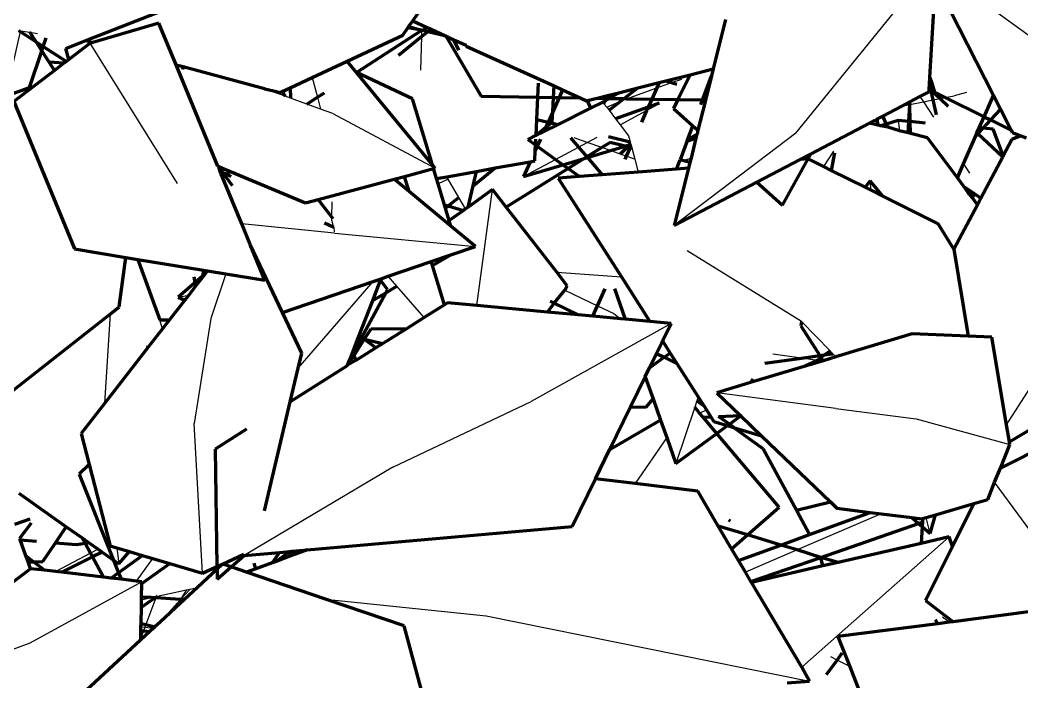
# Model space of a CAD drawing. Header units: millimetres. Extents: x 4307 to 31003, y 2809 to 20009.
# Drawn here: x 7540.7 to 7604.3, y 7961.9 to 8004 of the extents above; entities that cross this region are included whole.
import ezdxf

# ---------------------------------------------------------------- set-up
doc = ezdxf.new("R2010")
doc.units = ezdxf.units.MM
doc.layers.add('ProfileEdges', color=7, linetype='Continuous')

msp = doc.modelspace()

# ---------------------------------------------------------------- linework, layer by layer
for p, q in [((7589.948, 7996.776), (7598.849, 8007.712)), ((7598.857, 8007.254), (7607.989, 8000.629)), ((7540.723, 8003.216), (7540.124, 8000.612)), ((7540.603, 8003.294), (7540.736, 8003.273)), ((7540.736, 8003.273), (7540.723, 8003.216)), ((7540.736, 8003.273), (7541.334, 8003.181)), ((7541.334, 8003.181), (7541.806, 8003.108)), ((7566.154, 8000.761), (7566.21, 8002.902)), ((7566.21, 8002.902), (7566.221, 8003.309)), ((7550.704, 7993.578), (7545.152, 8002.483)), ((7559.261, 8000.314), (7559.588, 7999.054)), ((7581.12, 7999.643), (7582.061, 7999.978)), ((7582.061, 7999.978), (7582.711, 8000.209)), ((7556.885, 7999.353), (7556.246, 7999.585)), ((7557.543, 7999.114), (7556.885, 7999.353)), ((7557.87, 7998.994), (7557.543, 7999.114)), ((7559.588, 7999.054), (7559.784, 7998.298)), ((7578.077, 7999.179), (7577.977, 7998.981)), ((7579.203, 7998.961), (7581.12, 7999.643)), ((7597.831, 7999.094), (7598.047, 7998.761)), ((7599.436, 7999.034), (7599.995, 7999.144)), ((7600.774, 7999.357), (7599.995, 7999.144)), ((7558.902, 7998.619), (7557.87, 7998.994)), ((7559.784, 7998.298), (7558.902, 7998.619)), ((7577.697, 7998.744), (7577.793, 7998.617)), ((7577.924, 7998.876), (7577.793, 7998.617)), ((7577.793, 7998.617), (7577.948, 7998.414)), ((7577.977, 7998.981), (7577.924, 7998.876)), ((7577.948, 7998.414), (7578.873, 7998.828)), ((7577.948, 7998.414), (7578.094, 7998.222)), ((7578.873, 7998.828), (7579.046, 7998.905)), ((7579.046, 7998.905), (7579.203, 7998.961)), ((7580.481, 7998.213), (7581.207, 7998.603)), ((7596.687, 7998.493), (7597.185, 7998.591)), ((7597.185, 7998.591), (7598.047, 7998.761)), ((7598.047, 7998.761), (7598.653, 7998.88)), ((7598.047, 7998.761), (7598.678, 7997.786)), ((7598.653, 7998.88), (7599.114, 7998.97)), ((7599.114, 7998.97), (7599.436, 7999.034)), ((7560.556, 7998.017), (7559.784, 7998.298)), ((7560.556, 7998.017), (7567.062, 7994.547)), ((7578.094, 7998.222), (7578.511, 7997.674)), ((7578.792, 7997.306), (7580.481, 7998.213)), ((7578.511, 7997.674), (7578.792, 7997.306)), ((7578.792, 7997.306), (7579.33, 7996.599)), ((7595.14, 7997.381), (7594.937, 7997.574)), ((7595.278, 7997.25), (7595.14, 7997.381)), ((7596.446, 7997.571), (7596.528, 7996.928)), ((7576.708, 7996.187), (7577.343, 7996.528)), ((7579.33, 7996.599), (7579.431, 7996.22)), ((7589.948, 7996.776), (7582.23, 7990.904)), ((7574.698, 7995.107), (7576.152, 7995.888)), ((7576.708, 7996.187), (7575.885, 7996.475)), ((7576.152, 7995.888), (7576.708, 7996.187)), ((7577.632, 7995.863), (7576.708, 7996.187)), ((7578.183, 7995.67), (7577.632, 7995.863)), ((7579.431, 7996.22), (7579.46, 7996.111)), ((7579.46, 7996.111), (7579.474, 7996.057)), ((7579.474, 7996.057), (7579.49, 7995.997)), ((7579.49, 7995.997), (7579.531, 7995.845)), ((7578.803, 7995.444), (7578.183, 7995.67)), ((7579.187, 7995.318), (7578.803, 7995.444)), ((7579.721, 7995.13), (7579.187, 7995.318)), ((7579.531, 7995.845), (7579.721, 7995.13)), ((7592.334, 7995.626), (7591.704, 7994.653)), ((7572.66, 7994.012), (7574.698, 7995.107)), ((7579.721, 7995.13), (7579.942, 7994.3)), ((7582.563, 7994.978), (7582.764, 7995.035)), ((7582.764, 7995.035), (7583.297, 7995.187)), ((7600.593, 7994.827), (7600.984, 7994.224)), ((7567.893, 7993.85), (7567.803, 7994.006)), ((7567.893, 7993.85), (7567.246, 7993.549)), ((7568.561, 7992.694), (7567.893, 7993.85)), ((7594.732, 7993.145), (7594.677, 7993.756)), ((7568.983, 7991.962), (7568.561, 7992.694)), ((7569.701, 7985.823), (7570.694, 7993.193)), ((7560.501, 7991.438), (7560.515, 7992.406)), ((7560.498, 7991.208), (7560.501, 7991.438)), ((7560.661, 7990.416), (7554.782, 7991.005)), ((7560.498, 7991.208), (7560.584, 7990.822)), ((7560.633, 7990.797), (7560.654, 7990.511)), ((7560.661, 7990.416), (7569.609, 7989.583)), ((7590.303, 7984.815), (7583.053, 7989.302)), ((7553.773, 7987.846), (7552.81, 7985.012)), ((7564.63, 7987.053), (7564.08, 7987.687)), ((7574.778, 7987.94), (7578.876, 7987.646)), ((7558.366, 7981.853), (7563.113, 7987.355)), ((7566.355, 7985.063), (7564.63, 7987.053)), ((7603.327, 7978.253), (7609.282, 7987.59)), ((7550.74, 7986.366), (7551.421, 7986.495)), ((7575.279, 7986.81), (7577.365, 7985.818)), ((7577.365, 7985.818), (7578.406, 7985.323)), ((7546.097, 7979.638), (7546.445, 7985.311)), ((7578.406, 7985.323), (7578.812, 7984.988)), ((7549.748, 7984.341), (7549.578, 7984.893)), ((7552.81, 7985.012), (7551.75, 7978.344)), ((7582.044, 7984.691), (7573.16, 7979.728)), ((7592.123, 7982.945), (7590.303, 7984.815)), ((7581.46, 7983.494), (7581.52, 7983.516)), ((7590.304, 7982.489), (7588.493, 7982.743)), ((7591.168, 7982.368), (7591.547, 7982.525)), ((7591.919, 7982.713), (7592.216, 7982.849)), ((7592.216, 7982.849), (7592.123, 7982.945)), ((7592.297, 7982.765), (7592.216, 7982.849)), ((7592.488, 7982.57), (7592.297, 7982.765)), ((7589.916, 7981.793), (7591.168, 7982.368)), ((7591.168, 7982.368), (7590.304, 7982.489)), ((7591.305, 7982.349), (7591.168, 7982.368)), ((7591.613, 7982.306), (7591.305, 7982.349)), ((7583.753, 7980.027), (7583.669, 7979.777)), ((7592.48, 7979.297), (7584.931, 7980.287)), ((7564.375, 7975.577), (7573.16, 7979.728)), ((7583.532, 7979.372), (7582.328, 7975.805)), ((7583.669, 7979.777), (7583.532, 7979.372)), ((7583.842, 7979.004), (7584.28, 7979.205)), ((7592.48, 7979.297), (7597.588, 7978.639)), ((7552.3, 7968.835), (7551.75, 7978.344)), ((7597.588, 7978.639), (7603.535, 7977.008)), ((7581.753, 7977.444), (7579.751, 7974.523)), ((7564.375, 7975.577), (7554.928, 7969.959)), ((7606.232, 7969.618), (7602.569, 7974.611)), ((7595.359, 7972.611), (7590.026, 7970.31)), ((7598.477, 7971.365), (7598.222, 7972.369)), ((7590.328, 7962.876), (7599.68, 7971.136)), ((7546.854, 7970.45), (7546.971, 7969.429)), ((7545.187, 7970.096), (7542.987, 7968.94)), ((7545.672, 7970.351), (7545.187, 7970.096)), ((7590.026, 7970.31), (7586.751, 7968.897)), ((7548.099, 7968.331), (7549.146, 7969.77)), ((7548.445, 7968.29), (7541.335, 7964.386)), ((7551.5, 7967.827), (7551.967, 7967.93)), ((7548.42, 7967.154), (7549.031, 7967.287)), ((7549.326, 7967.27), (7548.689, 7965.573)), ((7549.031, 7967.287), (7549.36, 7967.359)), ((7549.406, 7967.369), (7551.281, 7967.78)), ((7550.9, 7967.167), (7551.5, 7967.827)), ((7551.281, 7967.78), (7550.9, 7967.167)), ((7551.281, 7967.78), (7551.5, 7967.827)), ((7549.594, 7965.73), (7550.9, 7967.167)), ((7550.9, 7967.167), (7550.567, 7966.632)), ((7560.1, 7967.192), (7570.298, 7966.127)), ((7570.298, 7966.127), (7590.823, 7961.985)), ((7599.676, 7965.723), (7599.268, 7966.038)), ((7548.382, 7965.443), (7548.629, 7965.413)), ((7548.629, 7965.413), (7548.542, 7965.181)), ((7548.689, 7965.573), (7548.629, 7965.413)), ((7548.629, 7965.413), (7549.18, 7965.347)), ((7548.542, 7965.181), (7548.366, 7964.713)), ((7541.335, 7964.386), (7529.417, 7960.066)), ((7592.565, 7963.319), (7592.162, 7963.525)), ((7590.31, 7962.856), (7590.328, 7962.876)), ((7593.368, 7962.909), (7592.565, 7963.319))]:
    msp.add_line(p, q)
at = {"layer": 'ProfileEdges', "lineweight": 211}
for p, q in [((7544.892, 8002.653), (7553.787, 8006.149)), ((7598.463, 8000.31), (7598.791, 8006.105)), ((7598.983, 8006.048), (7602.49, 7999.173)), ((7565.635, 8003.912), (7566.272, 8004.834)), ((7549.521, 8003.765), (7545.331, 8002.535)), ((7550.612, 8001.119), (7549.521, 8003.765)), ((7565.315, 8003.449), (7565.374, 8003.534)), ((7565.374, 8003.534), (7565.635, 8003.912)), ((7565.374, 8003.534), (7566.221, 8003.309)), ((7565.635, 8003.912), (7566.559, 8003.486)), ((7585.493, 8003.997), (7584.709, 8000.852)), ((7540.603, 8003.294), (7540.723, 8003.216)), ((7540.723, 8003.216), (7541.722, 8002.574)), ((7541.722, 8002.574), (7541.334, 8003.181)), ((7561.467, 8001.346), (7565.005, 8003)), ((7562.059, 8000.626), (7566.221, 8003.309)), ((7566.21, 8002.902), (7564.732, 8001.707)), ((7565.005, 8003), (7565.315, 8003.449)), ((7566.221, 8003.309), (7565.315, 8003.449)), ((7566.594, 8003.212), (7566.21, 8002.902)), ((7566.263, 8003.298), (7566.221, 8003.309)), ((7566.263, 8003.298), (7566.559, 8003.486)), ((7566.594, 8003.212), (7566.263, 8003.298)), ((7566.559, 8003.486), (7566.797, 8003.376)), ((7566.797, 8003.376), (7566.594, 8003.212)), ((7567.747, 8002.938), (7566.594, 8003.212)), ((7566.797, 8003.376), (7567.747, 8002.938)), ((7567.747, 8002.938), (7567.766, 8002.906)), ((7567.766, 8002.906), (7569.968, 7999.112)), ((7567.88, 8002.876), (7567.766, 8002.906)), ((7567.88, 8002.876), (7568.248, 8002.707)), ((7541.722, 8002.574), (7542.182, 8002.278)), ((7542.089, 8002), (7541.722, 8002.574)), ((7542.089, 8002), (7542.182, 8002.278)), ((7542.182, 8002.278), (7542.361, 8002.814)), ((7542.182, 8002.278), (7543.652, 8001.332)), ((7543.616, 8002.152), (7544.892, 8002.653)), ((7545.152, 8002.483), (7543.799, 8001.446)), ((7544.892, 8002.653), (7545.331, 8002.535)), ((7545.331, 8002.535), (7545.152, 8002.483)), ((7568.556, 8002.046), (7568.248, 8002.707)), ((7568.248, 8002.707), (7569.019, 8002.351)), ((7569.033, 8002.302), (7569.019, 8002.351)), ((7569.033, 8002.302), (7574.603, 7999.775)), ((7541.308, 7999.664), (7542.089, 8002)), ((7542.554, 8001.273), (7542.089, 8002)), ((7543.799, 8001.446), (7543.616, 8002.152)), ((7543.489, 8001.207), (7542.554, 8001.273)), ((7542.89, 8000.748), (7542.554, 8001.273)), ((7543.489, 8001.207), (7542.89, 8000.748)), ((7543.652, 8001.332), (7543.489, 8001.207)), ((7543.799, 8001.446), (7543.652, 8001.332)), ((7543.814, 8001.389), (7543.799, 8001.446)), ((7550.612, 8001.119), (7551.069, 8000.996)), ((7553.27, 7994.673), (7550.612, 8001.119)), ((7551.069, 8000.996), (7551.014, 8000.82)), ((7551.069, 8000.996), (7556.222, 7999.614)), ((7559.261, 8000.314), (7561.467, 8001.346)), ((7562.059, 8000.626), (7561.467, 8001.346)), ((7542.89, 8000.748), (7540.323, 7998.78)), ((7557.852, 7999.656), (7559.261, 8000.314)), ((7565.625, 7998.942), (7562.059, 8000.626)), ((7566.88, 7994.769), (7562.059, 8000.626)), ((7581.689, 8000.09), (7583.245, 8000.483)), ((7583.245, 8000.483), (7582.468, 7998.907)), ((7583.245, 8000.483), (7584.709, 8000.852)), ((7584.195, 7999.332), (7584.599, 8000.408)), ((7584.599, 8000.408), (7584.321, 7999.294)), ((7584.709, 8000.852), (7584.599, 8000.408)), ((7598.44, 7999.906), (7598.463, 8000.31)), ((7598.463, 8000.31), (7598.58, 7999.941)), ((7573.576, 7999.053), (7573.62, 7999.947)), ((7574.567, 7999.037), (7574.603, 7999.775)), ((7574.603, 7999.775), (7575.15, 7999.523)), ((7579.926, 7999.646), (7581.273, 7999.985)), ((7581.273, 7999.985), (7581.12, 7999.643)), ((7581.273, 7999.985), (7581.689, 8000.09)), ((7581.689, 8000.09), (7582.061, 7999.978)), ((7582.061, 7999.978), (7582.398, 7999.875)), ((7598.424, 7999.615), (7598.437, 7999.845)), ((7598.437, 7999.845), (7598.44, 7999.906)), ((7598.437, 7999.845), (7598.506, 7999.538)), ((7598.44, 7999.906), (7598.58, 7999.941)), ((7598.58, 7999.941), (7598.761, 7999.367)), ((7539.779, 7999.111), (7541.308, 7999.664)), ((7556.222, 7999.614), (7556.246, 7999.585)), ((7556.246, 7999.585), (7556.991, 7999.408)), ((7556.991, 7999.408), (7556.885, 7999.353)), ((7556.991, 7999.408), (7557.201, 7999.351)), ((7557.201, 7999.351), (7557.348, 7999.42)), ((7557.348, 7999.42), (7557.852, 7999.656)), ((7557.348, 7999.42), (7557.543, 7999.114)), ((7557.852, 7999.656), (7557.87, 7998.994)), ((7558.902, 7998.619), (7559.588, 7999.054)), ((7559.588, 7999.054), (7560.024, 7999.332)), ((7569.968, 7999.112), (7573.576, 7999.053)), ((7573.507, 7997.648), (7573.576, 7999.053)), ((7573.576, 7999.053), (7574.567, 7999.037)), ((7575.15, 7999.523), (7574.928, 7999.031)), ((7575.15, 7999.523), (7576.264, 7999.009)), ((7577.332, 7998.991), (7578.077, 7999.179)), ((7578.077, 7999.179), (7578.72, 7999.342)), ((7578.72, 7999.342), (7578.1, 7998.979)), ((7578.72, 7999.342), (7579.926, 7999.646)), ((7579.048, 7998.963), (7579.926, 7999.646)), ((7581.12, 7999.643), (7580.803, 7998.935)), ((7584.027, 7998.882), (7584.195, 7999.332)), ((7584.195, 7999.332), (7584.321, 7999.294)), ((7584.321, 7999.294), (7584.218, 7998.879)), ((7597.195, 7998.76), (7597.831, 7999.094)), ((7597.831, 7999.094), (7598.411, 7999.398)), ((7598.411, 7999.398), (7598.424, 7999.615)), ((7598.424, 7999.615), (7598.506, 7999.538)), ((7598.506, 7999.538), (7599.114, 7998.97)), ((7598.506, 7999.538), (7598.653, 7998.88)), ((7598.761, 7999.367), (7599.436, 7999.034)), ((7601.898, 7997.818), (7602.49, 7999.173)), ((7602.49, 7999.173), (7602.938, 7998.294)), ((7540.323, 7998.78), (7544.161, 7989.418)), ((7566.88, 7994.769), (7565.625, 7998.942)), ((7574.523, 7998.135), (7574.567, 7999.037)), ((7574.928, 7999.031), (7574.523, 7998.135)), ((7574.567, 7999.037), (7574.928, 7999.031)), ((7574.928, 7999.031), (7576.264, 7999.009)), ((7576.264, 7999.009), (7576.666, 7998.823)), ((7576.666, 7998.823), (7576.715, 7998.836)), ((7576.715, 7998.836), (7577.332, 7998.991)), ((7576.715, 7998.836), (7576.926, 7998.358)), ((7577.697, 7998.744), (7576.926, 7998.358)), ((7577.332, 7998.991), (7577.977, 7998.981)), ((7577.924, 7998.876), (7577.697, 7998.744)), ((7578.1, 7998.979), (7577.924, 7998.876)), ((7577.977, 7998.981), (7578.1, 7998.979)), ((7578.094, 7998.222), (7578.873, 7998.828)), ((7578.1, 7998.979), (7579.048, 7998.963)), ((7580.575, 7998.425), (7578.511, 7997.674)), ((7578.873, 7998.828), (7579.048, 7998.963)), ((7579.048, 7998.963), (7579.203, 7998.961)), ((7579.203, 7998.961), (7580.803, 7998.935)), ((7580.575, 7998.425), (7580.481, 7998.213)), ((7580.803, 7998.935), (7580.575, 7998.425)), ((7581.28, 7998.681), (7580.575, 7998.425)), ((7580.803, 7998.935), (7582.468, 7998.907)), ((7582.468, 7998.907), (7582.185, 7998.334)), ((7582.468, 7998.907), (7584.027, 7998.882)), ((7584.189, 7998.765), (7583.739, 7996.957)), ((7583.917, 7998.59), (7583.986, 7998.775)), ((7583.986, 7998.775), (7584.027, 7998.882)), ((7584.189, 7998.765), (7583.986, 7998.775)), ((7584.027, 7998.882), (7584.218, 7998.879)), ((7584.218, 7998.879), (7584.189, 7998.765)), ((7595.463, 7997.851), (7596.687, 7998.493)), ((7596.687, 7998.493), (7597.195, 7998.76)), ((7597.125, 7997.511), (7597.185, 7998.591)), ((7597.185, 7998.591), (7597.195, 7998.76)), ((7597.214, 7997.503), (7597.185, 7998.591)), ((7598.653, 7998.88), (7598.867, 7997.928)), ((7599.114, 7998.97), (7599.623, 7998.494)), ((7599.436, 7999.034), (7601.898, 7997.818)), ((7574.523, 7998.135), (7574.225, 7997.475)), ((7574.492, 7997.491), (7574.523, 7998.135)), ((7576.926, 7998.358), (7574.857, 7997.323)), ((7580.481, 7998.213), (7580.151, 7997.476)), ((7582.185, 7998.334), (7583.413, 7997.246)), ((7595.101, 7997.661), (7595.463, 7997.851)), ((7595.695, 7997.351), (7595.463, 7997.851)), ((7601.59, 7997.112), (7601.898, 7997.818)), ((7601.898, 7997.818), (7602.308, 7997.615)), ((7602.938, 7998.294), (7602.308, 7997.615)), ((7602.938, 7998.294), (7603.613, 7996.971)), ((7573.458, 7996.655), (7573.507, 7997.648)), ((7573.458, 7996.655), (7574.082, 7997.16)), ((7573.507, 7997.648), (7574.225, 7997.475)), ((7574.857, 7997.323), (7573.951, 7996.87)), ((7574.082, 7997.16), (7573.951, 7996.87)), ((7574.225, 7997.475), (7574.082, 7997.16)), ((7574.082, 7997.16), (7574.415, 7997.429)), ((7574.225, 7997.475), (7574.415, 7997.429)), ((7574.415, 7997.429), (7574.492, 7997.491)), ((7574.415, 7997.429), (7574.857, 7997.323)), ((7583.074, 7996.342), (7583.413, 7997.246)), ((7583.413, 7997.246), (7583.739, 7996.957)), ((7590.884, 7995.447), (7594.635, 7997.416)), ((7594.635, 7997.416), (7594.937, 7997.574)), ((7595.154, 7997.282), (7594.635, 7997.416)), ((7594.937, 7997.574), (7595.101, 7997.661)), ((7595.101, 7997.661), (7595.14, 7997.381)), ((7595.14, 7997.381), (7595.154, 7997.282)), ((7595.278, 7997.25), (7595.154, 7997.282)), ((7595.318, 7997.24), (7595.278, 7997.25)), ((7595.695, 7997.351), (7595.318, 7997.24)), ((7595.786, 7997.155), (7595.318, 7997.24)), ((7596.446, 7997.571), (7595.695, 7997.351)), ((7595.786, 7997.155), (7595.695, 7997.351)), ((7595.778, 7997.121), (7595.786, 7997.155)), ((7596.528, 7996.928), (7595.786, 7997.155)), ((7597.125, 7997.511), (7596.446, 7997.571)), ((7597.084, 7996.785), (7597.125, 7997.511)), ((7597.214, 7997.503), (7597.125, 7997.511)), ((7597.226, 7996.748), (7597.214, 7997.503)), ((7598.184, 7997.416), (7597.214, 7997.503)), ((7602.308, 7997.615), (7601.823, 7997.092)), ((7602.308, 7997.615), (7603.613, 7996.971)), ((7573.458, 7996.655), (7572.95, 7996.369)), ((7573.456, 7996.622), (7573.458, 7996.655)), ((7573.951, 7996.87), (7573.458, 7996.655)), ((7578.051, 7996.553), (7579.431, 7996.22)), ((7583.678, 7996.713), (7583.074, 7996.342)), ((7583.653, 7996.614), (7583.168, 7996.314)), ((7583.653, 7996.614), (7583.612, 7996.449)), ((7583.678, 7996.713), (7583.653, 7996.614)), ((7583.739, 7996.957), (7583.678, 7996.713)), ((7597.084, 7996.785), (7596.528, 7996.928)), ((7597.226, 7996.748), (7597.084, 7996.785)), ((7598.302, 7996.471), (7597.226, 7996.748)), ((7600.593, 7994.827), (7601.367, 7996.6)), ((7601.367, 7996.6), (7601.449, 7996.788)), ((7601.498, 7996.742), (7601.367, 7996.6)), ((7601.449, 7996.788), (7601.59, 7997.112)), ((7601.449, 7996.788), (7601.498, 7996.742)), ((7601.823, 7997.092), (7601.498, 7996.742)), ((7601.498, 7996.742), (7603.08, 7995.264)), ((7601.823, 7997.092), (7601.59, 7997.112)), ((7602.476, 7997.033), (7601.823, 7997.092)), ((7603.12, 7995.34), (7602.476, 7997.033)), ((7603.613, 7996.971), (7603.692, 7996.815)), ((7604.232, 7996.613), (7603.663, 7996.366)), ((7603.692, 7996.815), (7604.232, 7996.613)), ((7604.232, 7996.613), (7604.581, 7996.483)), ((7572.95, 7996.369), (7573.427, 7996.025)), ((7573.409, 7995.671), (7573.427, 7996.025)), ((7573.534, 7995.947), (7573.409, 7995.671)), ((7573.427, 7996.025), (7573.445, 7996.387)), ((7573.427, 7996.025), (7573.534, 7995.947)), ((7573.738, 7996.398), (7573.534, 7995.947)), ((7573.534, 7995.947), (7574.698, 7995.107)), ((7575.654, 7996.467), (7576.152, 7995.888)), ((7576.152, 7995.888), (7576.681, 7995.271)), ((7577.632, 7995.863), (7576.681, 7995.271)), ((7578.156, 7996.189), (7577.632, 7995.863)), ((7579.114, 7995.949), (7578.156, 7996.189)), ((7578.183, 7995.67), (7579.114, 7995.949)), ((7579.263, 7995.912), (7578.803, 7995.444)), ((7579.114, 7995.949), (7579.378, 7996.029)), ((7579.263, 7995.912), (7579.114, 7995.949)), ((7579.433, 7995.869), (7579.187, 7995.318)), ((7579.378, 7996.029), (7579.263, 7995.912)), ((7579.433, 7995.869), (7579.263, 7995.912)), ((7579.46, 7996.111), (7579.378, 7996.029)), ((7579.378, 7996.029), (7579.474, 7996.057)), ((7579.49, 7995.997), (7579.433, 7995.869)), ((7579.531, 7995.845), (7579.433, 7995.869)), ((7583.05, 7996.278), (7582.6, 7995.076)), ((7583.05, 7996.278), (7583.074, 7996.342)), ((7583.05, 7996.278), (7583.168, 7996.314)), ((7583.168, 7996.314), (7583.612, 7996.449)), ((7583.612, 7996.449), (7583.297, 7995.187)), ((7600.202, 7993.931), (7598.302, 7996.471)), ((7603.663, 7996.366), (7603.12, 7995.34)), ((7573.377, 7995.014), (7573.409, 7995.671)), ((7576.681, 7995.271), (7576.518, 7995.17)), ((7576.518, 7995.17), (7576.717, 7995.23)), ((7576.681, 7995.271), (7576.717, 7995.23)), ((7576.717, 7995.23), (7578.183, 7995.67)), ((7576.717, 7995.23), (7577.666, 7994.124)), ((7579.187, 7995.318), (7579.093, 7995.109)), ((7590.215, 7995.096), (7590.884, 7995.447)), ((7590.733, 7995.136), (7590.884, 7995.447)), ((7592.402, 7995.518), (7592.186, 7994.412)), ((7603.08, 7995.264), (7601.697, 7992.653)), ((7603.12, 7995.34), (7603.08, 7995.264)), ((7553.27, 7994.673), (7553.317, 7994.653)), ((7553.317, 7994.653), (7553.517, 7994.37)), ((7553.317, 7994.653), (7553.552, 7994.555)), ((7553.395, 7994.37), (7553.317, 7994.653)), ((7567.062, 7994.547), (7566.88, 7994.769)), ((7570.869, 7994.561), (7573.089, 7994.962)), ((7573.089, 7994.962), (7572.66, 7994.012)), ((7572.66, 7994.012), (7575.17, 7994.766)), ((7573.089, 7994.962), (7573.377, 7995.014)), ((7574.698, 7995.107), (7575.17, 7994.766)), ((7575.17, 7994.766), (7576.518, 7995.17)), ((7575.17, 7994.766), (7575.493, 7994.532)), ((7576.518, 7995.17), (7575.493, 7994.532)), ((7582.38, 7994.489), (7582.563, 7994.978)), ((7582.563, 7994.978), (7582.6, 7995.076)), ((7582.764, 7995.035), (7582.6, 7995.076)), ((7583.23, 7994.918), (7582.764, 7995.035)), ((7583.23, 7994.918), (7583.138, 7994.548)), ((7583.297, 7995.187), (7583.23, 7994.918)), ((7587.468, 7993.654), (7590.215, 7995.096)), ((7589.104, 7992.205), (7590.733, 7995.136)), ((7590.733, 7995.136), (7590.215, 7995.096)), ((7591.704, 7994.653), (7590.733, 7995.136)), ((7592.186, 7994.412), (7591.704, 7994.653)), ((7600.202, 7993.931), (7600.593, 7994.827)), ((7553.395, 7994.37), (7553.507, 7994.314)), ((7553.479, 7994.164), (7553.395, 7994.37)), ((7553.507, 7994.314), (7553.479, 7994.164)), ((7553.556, 7993.979), (7553.479, 7994.164)), ((7553.517, 7994.37), (7553.507, 7994.314)), ((7553.507, 7994.314), (7553.584, 7994.277)), ((7553.552, 7994.555), (7553.517, 7994.37)), ((7553.552, 7994.555), (7554.067, 7994.336)), ((7553.716, 7994.091), (7553.556, 7993.979)), ((7554.782, 7991.005), (7553.556, 7993.979)), ((7553.584, 7994.277), (7553.817, 7994.161)), ((7553.584, 7994.277), (7553.716, 7994.091)), ((7553.817, 7994.161), (7553.716, 7994.091)), ((7553.716, 7994.091), (7554.174, 7993.446)), ((7554.067, 7994.336), (7553.817, 7994.161)), ((7553.817, 7994.161), (7554.105, 7994.019)), ((7554.067, 7994.336), (7558.832, 7992.346)), ((7564.461, 7993.852), (7565.116, 7994.027)), ((7565.116, 7994.027), (7566.955, 7994.519)), ((7565.417, 7993.058), (7565.116, 7994.027)), ((7566.955, 7994.519), (7567.062, 7994.547)), ((7567.145, 7993.887), (7566.955, 7994.519)), ((7567.145, 7993.887), (7567.803, 7994.006)), ((7567.803, 7994.006), (7569.686, 7994.347)), ((7569.467, 7993.427), (7570.869, 7994.561)), ((7569.467, 7993.427), (7569.686, 7994.347)), ((7569.686, 7994.347), (7570.869, 7994.561)), ((7575.493, 7994.532), (7571.557, 7992.084)), ((7576.214, 7994.012), (7574.868, 7993.908)), ((7575.493, 7994.532), (7576.214, 7994.012)), ((7577.666, 7994.124), (7576.214, 7994.012)), ((7579.942, 7994.3), (7577.666, 7994.124)), ((7582.38, 7994.489), (7579.942, 7994.3)), ((7583.138, 7994.548), (7582.23, 7990.904)), ((7583.138, 7994.548), (7582.38, 7994.489)), ((7594.343, 7993.338), (7592.186, 7994.412)), ((7559.633, 7992.561), (7564.461, 7993.852)), ((7565.417, 7993.058), (7564.461, 7993.852)), ((7567.246, 7993.549), (7567.145, 7993.887)), ((7567.645, 7992.224), (7567.246, 7993.549)), ((7569.146, 7992.079), (7569.467, 7993.427)), ((7574.868, 7993.908), (7578.876, 7987.646)), ((7582.23, 7990.904), (7587.468, 7993.654)), ((7587.468, 7993.654), (7589.104, 7992.205)), ((7594.677, 7993.756), (7594.343, 7993.338)), ((7594.732, 7993.145), (7594.343, 7993.338)), ((7595.474, 7992.775), (7594.677, 7993.756)), ((7600.614, 7993.381), (7600.202, 7993.931)), ((7600.614, 7993.381), (7601.262, 7992.945)), ((7600.878, 7993.027), (7600.614, 7993.381)), ((7568.05, 7990.875), (7565.417, 7993.058)), ((7567.89, 7992.151), (7568.561, 7992.694)), ((7570.694, 7993.193), (7569.146, 7992.079)), ((7571.557, 7992.084), (7570.694, 7993.193)), ((7595.474, 7992.775), (7594.732, 7993.145)), ((7598.986, 7991.026), (7595.474, 7992.775)), ((7600.878, 7993.027), (7601.262, 7992.945)), ((7601.134, 7992.685), (7600.878, 7993.027)), ((7601.134, 7992.685), (7601.329, 7992.9)), ((7601.474, 7992.231), (7601.134, 7992.685)), ((7601.262, 7992.945), (7601.329, 7992.9)), ((7601.329, 7992.9), (7601.697, 7992.653)), ((7558.832, 7992.346), (7559.633, 7992.561)), ((7560.501, 7991.438), (7559.633, 7992.561)), ((7567.645, 7992.224), (7567.89, 7992.151)), ((7567.71, 7992.006), (7567.645, 7992.224)), ((7567.71, 7992.006), (7567.89, 7992.151)), ((7567.89, 7992.151), (7568.849, 7991.865)), ((7569.146, 7992.079), (7568.983, 7991.962)), ((7574.778, 7987.94), (7571.557, 7992.084)), ((7601.474, 7992.231), (7599.981, 7989.412)), ((7601.697, 7992.653), (7601.474, 7992.231)), ((7560.581, 7991.334), (7560.501, 7991.438)), ((7567.948, 7991.217), (7567.71, 7992.006)), ((7568.849, 7991.865), (7567.948, 7991.217)), ((7568.983, 7991.962), (7568.849, 7991.865)), ((7555.318, 7989.705), (7554.782, 7991.005)), ((7560.042, 7991.089), (7560.584, 7990.822)), ((7560.584, 7990.822), (7560.633, 7990.797)), ((7568.05, 7990.875), (7567.948, 7991.217)), ((7569.609, 7989.583), (7568.05, 7990.875)), ((7599.981, 7989.412), (7598.986, 7991.026)), ((7557.364, 7985.384), (7555.318, 7989.705)), ((7556.251, 7987.441), (7555.318, 7989.705)), ((7568.058, 7989.051), (7569.609, 7989.583)), ((7544.161, 7989.418), (7547.424, 7988.884)), ((7547.006, 7985.753), (7547.424, 7988.884)), ((7547.424, 7988.884), (7548.192, 7988.759)), ((7566.8, 7988.62), (7568.058, 7989.051)), ((7566.88, 7988.364), (7568.058, 7989.051)), ((7599.981, 7989.412), (7600.887, 7983.878)), ((7548.192, 7988.759), (7549.579, 7984.928)), ((7548.192, 7988.759), (7552.355, 7988.078)), ((7564.08, 7987.687), (7566.8, 7988.62)), ((7566.88, 7988.364), (7566.8, 7988.62)), ((7567.653, 7985.88), (7566.88, 7988.364)), ((7551.828, 7987.299), (7551.756, 7987.652)), ((7552.283, 7987.689), (7551.828, 7987.299)), ((7552.474, 7987.852), (7552.264, 7987.581)), ((7552.283, 7987.689), (7552.264, 7987.581)), ((7552.355, 7988.078), (7552.283, 7987.689)), ((7552.474, 7987.852), (7552.283, 7987.689)), ((7552.355, 7988.078), (7552.616, 7988.035)), ((7552.616, 7988.035), (7552.474, 7987.852)), ((7552.616, 7988.035), (7553.773, 7987.846)), ((7553.773, 7987.846), (7556.251, 7987.441)), ((7563.623, 7987.53), (7564.08, 7987.687)), ((7575.446, 7987.081), (7574.778, 7987.94)), ((7578.876, 7987.646), (7580.688, 7984.816)), ((7551.828, 7987.299), (7550.74, 7986.366)), ((7551.873, 7987.078), (7551.421, 7986.495)), ((7551.873, 7987.078), (7551.828, 7987.299)), ((7552.264, 7987.581), (7551.873, 7987.078)), ((7557.364, 7985.384), (7563.113, 7987.355)), ((7563.091, 7986.155), (7563.589, 7987.442)), ((7563.113, 7987.355), (7563.623, 7987.53)), ((7563.589, 7987.442), (7563.623, 7987.53)), ((7564.042, 7986.855), (7563.589, 7987.442)), ((7563.926, 7986.642), (7564.63, 7987.053)), ((7575.279, 7986.81), (7575.446, 7987.081)), ((7550.74, 7986.366), (7551.163, 7986.163)), ((7551.421, 7986.495), (7551.163, 7986.163)), ((7562.375, 7983.778), (7563.926, 7986.642)), ((7563.091, 7986.155), (7563.926, 7986.642)), ((7563.926, 7986.642), (7564.042, 7986.855)), ((7574.613, 7985.981), (7575.279, 7986.81)), ((7577.365, 7985.818), (7577.839, 7986.887)), ((7578.431, 7986.905), (7579.113, 7984.96)), ((7546.445, 7985.311), (7547.006, 7985.753)), ((7551.163, 7986.163), (7550.194, 7984.915)), ((7562.214, 7983.892), (7563.091, 7986.155)), ((7567.653, 7985.88), (7566.355, 7985.063)), ((7567.834, 7985.994), (7567.653, 7985.88)), ((7569.701, 7985.823), (7567.834, 7985.994)), ((7574.182, 7985.412), (7569.701, 7985.823)), ((7574.182, 7985.412), (7574.613, 7985.981)), ((7574.349, 7986.111), (7574.613, 7985.981)), ((7574.613, 7985.981), (7576.131, 7985.233)), ((7577.069, 7985.147), (7577.365, 7985.818)), ((7538.115, 7978.752), (7546.445, 7985.311)), ((7558.589, 7982.796), (7557.364, 7985.384)), ((7566.355, 7985.063), (7565.238, 7984.359)), ((7576.131, 7985.233), (7574.182, 7985.412)), ((7577.069, 7985.147), (7576.131, 7985.233)), ((7578.812, 7984.988), (7577.069, 7985.147)), ((7549.579, 7984.928), (7550.194, 7984.915)), ((7550.194, 7984.915), (7549.748, 7984.341)), ((7579.113, 7984.96), (7578.812, 7984.988)), ((7580.688, 7984.816), (7579.113, 7984.96)), ((7582.044, 7984.691), (7580.688, 7984.816)), ((7581.492, 7983.56), (7582.044, 7984.691)), ((7590.303, 7984.815), (7590.265, 7984.541)), ((7590.265, 7984.541), (7591.468, 7982.65)), ((7549.748, 7984.341), (7548.846, 7983.179)), ((7562.168, 7983.772), (7562.214, 7983.892)), ((7562.375, 7983.778), (7562.214, 7983.892)), ((7562.349, 7983.731), (7562.375, 7983.778)), ((7562.486, 7983.7), (7562.375, 7983.778)), ((7562.98, 7984.329), (7562.561, 7983.683)), ((7565.238, 7984.359), (7562.98, 7984.329)), ((7565.238, 7984.359), (7563.737, 7983.415)), ((7597.335, 7984.034), (7592.488, 7982.57)), ((7600.887, 7983.878), (7597.335, 7984.034)), ((7602.398, 7983.811), (7600.887, 7983.878)), ((7603.327, 7978.253), (7602.398, 7983.811)), ((7548.846, 7983.179), (7546.097, 7979.638)), ((7548.704, 7983.2), (7548.846, 7983.179)), ((7561.804, 7982.833), (7562.168, 7983.772)), ((7561.83, 7982.772), (7562.349, 7983.731)), ((7562.561, 7983.683), (7561.885, 7982.639)), ((7562.168, 7983.772), (7562.349, 7983.731)), ((7562.349, 7983.731), (7562.486, 7983.7)), ((7562.561, 7983.683), (7562.486, 7983.7)), ((7562.561, 7983.683), (7563.737, 7983.415)), ((7563.289, 7983.133), (7562.561, 7983.683)), ((7563.737, 7983.415), (7563.289, 7983.133)), ((7581.111, 7982.779), (7581.46, 7983.494)), ((7581.46, 7983.494), (7581.492, 7983.56)), ((7581.492, 7983.56), (7581.52, 7983.516)), ((7581.52, 7983.516), (7581.97, 7982.812)), ((7558.366, 7981.853), (7558.589, 7982.796)), ((7561.885, 7982.639), (7561.497, 7982.04)), ((7561.658, 7982.455), (7561.804, 7982.833)), ((7561.658, 7982.455), (7561.83, 7982.772)), ((7561.804, 7982.833), (7561.83, 7982.772)), ((7561.83, 7982.772), (7561.885, 7982.639)), ((7561.885, 7982.639), (7562.015, 7982.331)), ((7563.289, 7983.133), (7562.015, 7982.331)), ((7580.663, 7981.863), (7581.111, 7982.779)), ((7580.663, 7981.863), (7581.596, 7982.54)), ((7581.111, 7982.779), (7581.596, 7982.54)), ((7581.596, 7982.54), (7581.97, 7982.812)), ((7581.596, 7982.54), (7582.398, 7982.145)), ((7581.97, 7982.812), (7582.398, 7982.145)), ((7590.304, 7982.489), (7591.468, 7982.65)), ((7591.305, 7982.349), (7591.547, 7982.525)), ((7591.468, 7982.65), (7591.778, 7982.693)), ((7591.468, 7982.65), (7591.547, 7982.525)), ((7591.547, 7982.525), (7591.778, 7982.693)), ((7591.547, 7982.525), (7591.675, 7982.324)), ((7592.488, 7982.57), (7591.675, 7982.324)), ((7591.778, 7982.693), (7592.123, 7982.945)), ((7591.778, 7982.693), (7591.919, 7982.713)), ((7591.919, 7982.713), (7592.297, 7982.765)), ((7561.479, 7981.994), (7557.861, 7979.716)), ((7561.479, 7981.994), (7561.497, 7982.04)), ((7561.497, 7982.04), (7561.658, 7982.455)), ((7562.015, 7982.331), (7561.497, 7982.04)), ((7582.398, 7982.145), (7583.753, 7980.027)), ((7587.992, 7982.169), (7590.304, 7982.489)), ((7590.986, 7982.116), (7589.916, 7981.793)), ((7590.986, 7982.116), (7591.305, 7982.349)), ((7591.613, 7982.306), (7590.986, 7982.116)), ((7591.675, 7982.324), (7591.613, 7982.306)), ((7557.861, 7979.716), (7558.366, 7981.853)), ((7579.458, 7979.395), (7580.394, 7981.312)), ((7580.394, 7981.312), (7580.663, 7981.863)), ((7580.394, 7981.312), (7580.886, 7979.912)), ((7589.916, 7981.793), (7587.28, 7980.997)), ((7587.28, 7980.997), (7584.931, 7980.287)), ((7587.102, 7981.149), (7587.28, 7980.997)), ((7583.753, 7980.027), (7584.126, 7979.444)), ((7584.931, 7980.287), (7586.428, 7978.851)), ((7546.097, 7979.638), (7544.593, 7977.701)), ((7556.223, 7972.791), (7557.861, 7979.716)), ((7578.13, 7976.674), (7579.458, 7979.395)), ((7579.458, 7979.395), (7580.461, 7979.366)), ((7580.461, 7979.366), (7580.886, 7979.912)), ((7580.886, 7979.912), (7581.362, 7978.556)), ((7583.842, 7979.004), (7583.532, 7979.372)), ((7584.126, 7979.444), (7583.669, 7979.777)), ((7584.126, 7979.444), (7584.28, 7979.205)), ((7584.06, 7978.746), (7583.842, 7979.004)), ((7584.06, 7978.746), (7584.559, 7978.768)), ((7584.936, 7977.706), (7584.06, 7978.746)), ((7584.28, 7979.205), (7584.559, 7978.768)), ((7584.559, 7978.768), (7584.755, 7978.462)), ((7585.042, 7978.789), (7586.428, 7978.851)), ((7585.732, 7978.286), (7585.042, 7978.789)), ((7585.732, 7978.286), (7586.462, 7978.818)), ((7586.428, 7978.851), (7586.462, 7978.818)), ((7586.462, 7978.818), (7587.772, 7977.561)), ((7581.362, 7978.556), (7578.13, 7976.674)), ((7581.362, 7978.556), (7581.753, 7977.444)), ((7584.755, 7978.462), (7585.619, 7978.204)), ((7584.936, 7977.706), (7585.619, 7978.204)), ((7585.619, 7978.204), (7585.732, 7978.286)), ((7585.619, 7978.204), (7586.001, 7978.09)), ((7586.001, 7978.09), (7585.732, 7978.286)), ((7587.875, 7976.722), (7586.001, 7978.09)), ((7586.001, 7978.09), (7587.772, 7977.561)), ((7603.506, 7977.183), (7603.327, 7978.253)), ((7603.506, 7977.183), (7605.133, 7978.149)), ((7544.593, 7977.701), (7545.103, 7975.731)), ((7555.087, 7977.97), (7553.089, 7976.712)), ((7581.753, 7977.444), (7582.328, 7975.805)), ((7582.328, 7975.805), (7584.936, 7977.706)), ((7588.885, 7973.019), (7584.936, 7977.706)), ((7587.772, 7977.561), (7592.142, 7973.366)), ((7606.441, 7977.28), (7602.932, 7975.513)), ((7602.932, 7975.513), (7603.535, 7977.008)), ((7603.535, 7977.008), (7603.506, 7977.183)), ((7553.089, 7976.712), (7553.208, 7969.256)), ((7577.229, 7974.829), (7578.13, 7976.674)), ((7589.99, 7972.826), (7587.875, 7976.722)), ((7545.103, 7975.731), (7544.464, 7975.131)), ((7545.103, 7975.731), (7546.438, 7970.573)), ((7602.569, 7974.611), (7602.932, 7975.513)), ((7544.464, 7975.131), (7546.639, 7969.665)), ((7575.746, 7971.793), (7577.229, 7974.829)), ((7579.751, 7974.523), (7577.229, 7974.829)), ((7583.72, 7974.041), (7579.751, 7974.523)), ((7602.128, 7973.518), (7602.569, 7974.611)), ((7540.633, 7973.922), (7543.645, 7971.787)), ((7585.03, 7971.818), (7583.72, 7974.041)), ((7586.875, 7971.261), (7588.885, 7973.019)), ((7589.99, 7972.826), (7592.142, 7973.366)), ((7592.142, 7973.366), (7592.56, 7972.965)), ((7592.56, 7972.965), (7594.671, 7972.698)), ((7598.818, 7972.544), (7601.25, 7973.26)), ((7601.25, 7973.26), (7599.888, 7970.523)), ((7601.25, 7973.26), (7602.128, 7973.518)), ((7590.824, 7971.29), (7589.99, 7972.826)), ((7590.824, 7971.29), (7594.671, 7972.698)), ((7594.671, 7972.698), (7595.359, 7972.611)), ((7595.359, 7972.611), (7597.317, 7972.363)), ((7597.317, 7972.363), (7597.742, 7971.997)), ((7597.317, 7972.363), (7597.935, 7972.285)), ((7597.996, 7972.303), (7598.222, 7972.369)), ((7598.222, 7972.369), (7598.818, 7972.544)), ((7598.477, 7971.365), (7598.818, 7972.544)), ((7541.337, 7972.262), (7540.348, 7971.937)), ((7541.412, 7972.016), (7540.675, 7971.039)), ((7542.954, 7970.76), (7543.645, 7971.787)), ((7543.645, 7971.787), (7544.657, 7971.07)), ((7558.927, 7970.311), (7575.746, 7971.793)), ((7586.875, 7971.261), (7585.03, 7971.818)), ((7585.874, 7970.385), (7585.03, 7971.818)), ((7585.686, 7972.225), (7585.78, 7972.162)), ((7591.533, 7969.838), (7597.742, 7971.997)), ((7597.742, 7971.997), (7597.983, 7972.081)), ((7597.742, 7971.997), (7597.966, 7971.804)), ((7597.966, 7971.804), (7597.902, 7970.728)), ((7597.935, 7972.285), (7597.996, 7972.303)), ((7597.983, 7972.081), (7597.966, 7971.804)), ((7597.966, 7971.804), (7598.477, 7971.365)), ((7597.996, 7972.303), (7597.983, 7972.081)), ((7544.832, 7970.748), (7544.657, 7971.07)), ((7544.657, 7971.07), (7545.052, 7970.79)), ((7585.874, 7970.385), (7586.875, 7971.261)), ((7588.996, 7970.621), (7586.875, 7971.261)), ((7588.996, 7970.621), (7590.824, 7971.29)), ((7599.68, 7971.136), (7597.902, 7970.728)), ((7599.888, 7970.523), (7599.68, 7971.136)), ((7540.708, 7970.948), (7540.675, 7971.039)), ((7540.708, 7970.948), (7541.762, 7970.859)), ((7541.076, 7969.939), (7540.708, 7970.948)), ((7542.153, 7969.57), (7542.954, 7970.76)), ((7542.954, 7970.76), (7544.297, 7970.647)), ((7544.297, 7970.647), (7544.832, 7970.748)), ((7544.832, 7970.748), (7545.052, 7970.79)), ((7545.187, 7970.096), (7544.832, 7970.748)), ((7545.052, 7970.79), (7545.672, 7970.351)), ((7546.438, 7970.573), (7546.854, 7970.45)), ((7546.854, 7970.45), (7547.662, 7970.21)), ((7586.314, 7969.639), (7588.996, 7970.621)), ((7590.026, 7970.31), (7588.996, 7970.621)), ((7597.902, 7970.728), (7592.645, 7969.52)), ((7599.888, 7970.523), (7598.188, 7967.107)), ((7541.571, 7969.559), (7541.076, 7969.939)), ((7541.218, 7969.552), (7541.076, 7969.939)), ((7545.31, 7969.869), (7543.365, 7968.895)), ((7545.31, 7969.869), (7545.187, 7970.096)), ((7545.92, 7970.174), (7545.31, 7969.869)), ((7546.011, 7968.579), (7545.31, 7969.869)), ((7545.672, 7970.351), (7545.92, 7970.174)), ((7545.92, 7970.174), (7546.639, 7969.665)), ((7548.491, 7969.964), (7546.96, 7968.857)), ((7546.971, 7969.429), (7547.662, 7970.21)), ((7547.662, 7970.21), (7548.491, 7969.964)), ((7548.491, 7969.964), (7549.146, 7969.77)), ((7553.567, 7969.412), (7554.905, 7970.043)), ((7554.103, 7969.23), (7554.928, 7969.959)), ((7554.928, 7969.959), (7557.181, 7970.157)), ((7557.181, 7970.157), (7556.716, 7969.497)), ((7557.694, 7970.113), (7556.961, 7969.588)), ((7557.832, 7969.908), (7556.961, 7969.588)), ((7557.181, 7970.157), (7557.409, 7970.177)), ((7557.409, 7970.177), (7557.836, 7970.215)), ((7557.694, 7970.113), (7557.409, 7970.177)), ((7557.836, 7970.215), (7557.694, 7970.113)), ((7557.895, 7970.068), (7557.694, 7970.113)), ((7557.832, 7969.908), (7557.895, 7970.068)), ((7558.126, 7970.016), (7557.832, 7969.908)), ((7557.836, 7970.215), (7557.958, 7970.226)), ((7557.895, 7970.068), (7557.958, 7970.226)), ((7558.126, 7970.016), (7557.895, 7970.068)), ((7557.958, 7970.226), (7558.927, 7970.311)), ((7558.927, 7970.311), (7558.126, 7970.016)), ((7586.314, 7969.639), (7585.874, 7970.385)), ((7587.104, 7968.298), (7591.533, 7969.838)), ((7591.533, 7969.838), (7590.026, 7970.31)), ((7591.663, 7969.294), (7591.533, 7969.838)), ((7592.645, 7969.52), (7591.533, 7969.838)), ((7541.218, 7969.552), (7541.571, 7969.559)), ((7541.374, 7969.122), (7541.218, 7969.552)), ((7541.571, 7969.559), (7542.153, 7969.57)), ((7542.263, 7969.026), (7541.571, 7969.559)), ((7546.639, 7969.665), (7546.96, 7968.857)), ((7546.639, 7969.665), (7546.971, 7969.429)), ((7548.442, 7968.179), (7550.22, 7969.452)), ((7549.146, 7969.77), (7550.22, 7969.452)), ((7550.22, 7969.452), (7552.3, 7968.835)), ((7552.3, 7968.835), (7553.208, 7969.256)), ((7553.208, 7969.256), (7553.567, 7969.412)), ((7553.208, 7969.256), (7553.211, 7969.082)), ((7553.567, 7969.412), (7553.211, 7969.082)), ((7553.221, 7968.451), (7554.103, 7969.23)), ((7554.103, 7969.23), (7553.567, 7969.412)), ((7555.084, 7968.897), (7554.103, 7969.23)), ((7555.67, 7969.112), (7555.56, 7969.468)), ((7556.716, 7969.497), (7555.67, 7969.112)), ((7556.961, 7969.588), (7556.716, 7969.497)), ((7586.751, 7968.897), (7586.314, 7969.639)), ((7591.663, 7969.294), (7587.131, 7968.252)), ((7592.645, 7969.52), (7591.663, 7969.294)), ((7541.374, 7969.122), (7534.236, 7963.716)), ((7542.263, 7969.026), (7541.374, 7969.122)), ((7542.987, 7968.94), (7542.263, 7969.026)), ((7543.365, 7968.895), (7542.987, 7968.94)), ((7546.011, 7968.579), (7543.365, 7968.895)), ((7546.497, 7968.522), (7546.011, 7968.579)), ((7546.96, 7968.857), (7546.497, 7968.522)), ((7547.123, 7968.447), (7546.497, 7968.522)), ((7546.96, 7968.857), (7547.123, 7968.447)), ((7553.211, 7969.082), (7551.967, 7967.93)), ((7553.211, 7969.082), (7553.221, 7968.451)), ((7555.67, 7969.112), (7555.084, 7968.897)), ((7560.1, 7967.192), (7555.084, 7968.897)), ((7587.104, 7968.298), (7586.751, 7968.897)), ((7548.099, 7968.331), (7547.123, 7968.447)), ((7548.445, 7968.29), (7548.099, 7968.331)), ((7548.424, 7967.322), (7548.442, 7968.179)), ((7548.442, 7968.179), (7548.445, 7968.29)), ((7551.967, 7967.93), (7551.143, 7967.166)), ((7587.131, 7968.252), (7587.104, 7968.298)), ((7590.328, 7962.876), (7587.131, 7968.252)), ((7548.409, 7966.676), (7549.268, 7967.274)), ((7548.42, 7967.154), (7548.424, 7967.322)), ((7549.031, 7967.287), (7548.424, 7967.322)), ((7549.268, 7967.274), (7549.031, 7967.287)), ((7549.268, 7967.274), (7549.326, 7967.27)), ((7549.326, 7967.27), (7549.36, 7967.359)), ((7550.9, 7967.167), (7549.326, 7967.27)), ((7549.36, 7967.359), (7549.406, 7967.369)), ((7548.387, 7965.648), (7548.409, 7966.676)), ((7548.409, 7966.676), (7548.42, 7967.154)), ((7550.567, 7966.632), (7549.594, 7965.73)), ((7551.143, 7967.166), (7550.567, 7966.632)), ((7551.143, 7967.166), (7550.9, 7967.167)), ((7565.087, 7965.497), (7560.1, 7967.192)), ((7598.188, 7967.107), (7599.944, 7965.757)), ((7608.387, 7966.855), (7599.944, 7965.757)), ((7548.377, 7965.204), (7548.382, 7965.443)), ((7548.382, 7965.443), (7548.387, 7965.648)), ((7548.387, 7965.648), (7548.689, 7965.573)), ((7548.689, 7965.573), (7549.27, 7965.43)), ((7549.18, 7965.347), (7548.941, 7965.125)), ((7549.27, 7965.43), (7549.18, 7965.347)), ((7549.594, 7965.73), (7549.27, 7965.43)), ((7566.359, 7960.78), (7565.087, 7965.497)), ((7598.961, 7965.63), (7592.625, 7964.806)), ((7598.961, 7965.63), (7598.811, 7965.876)), ((7599.676, 7965.723), (7598.961, 7965.63)), ((7599.944, 7965.757), (7599.676, 7965.723)), ((7548.941, 7965.125), (7548.363, 7964.59)), ((7548.363, 7964.59), (7548.366, 7964.713)), ((7548.366, 7964.713), (7548.377, 7965.204)), ((7548.377, 7965.204), (7548.542, 7965.181)), ((7548.542, 7965.181), (7548.941, 7965.125)), ((7592.625, 7964.806), (7593.368, 7962.909)), ((7548.363, 7964.59), (7544.916, 7961.396)), ((7592.565, 7963.319), (7592.9, 7963.786)), ((7590.823, 7961.985), (7590.328, 7962.876)), ((7591.906, 7962.404), (7592.565, 7963.319)), ((7593.368, 7962.909), (7595.435, 7957.633)), ((7589.399, 7961.873), (7590.823, 7961.985))]:
    msp.add_line(p, q, dxfattribs=at)

doc.saveas('drawing.dxf')
